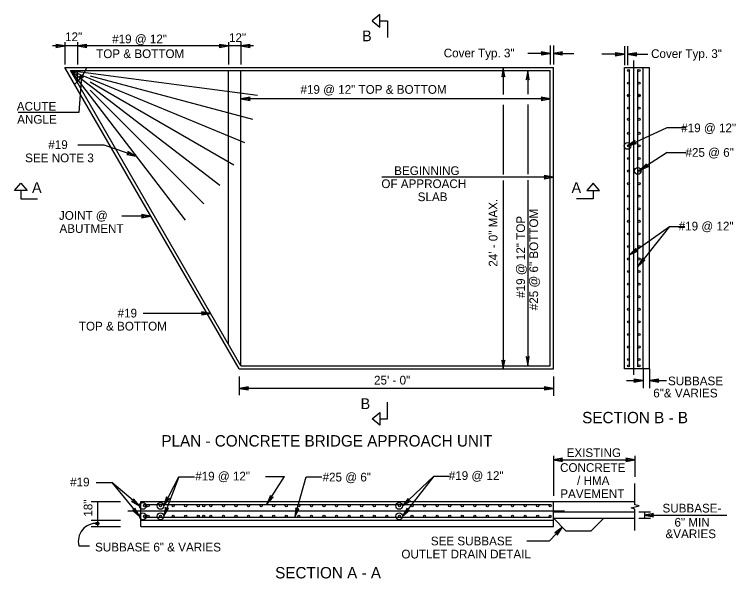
# Model space of a CAD drawing. Extents: x 495810 to 497033, y 605421 to 605543.
# Drawn here: x 495883.5 to 495940.8, y 605420.5 to 605465.4 of the extents above; entities that cross this region are included whole.
import ezdxf

# ---------------------------------------------------------------- set-up
doc = ezdxf.new("R2010")
doc.units = 0
doc.layers.add('1', color=7, linetype='Continuous')
doc.layers.add('2', color=7, linetype='Continuous')

msp = doc.modelspace()

# ---------------------------------------------------------------- linework, layer by layer
at = {"layer": '1'}
for p, q in [((495932.72, 605436.743), (495932.72, 605461.763)), ((495887.47, 605461.204), (495926.327, 605461.204)), ((495931.97, 605437.204), (495931.97, 605461.204)), ((495931.97, 605461.204), (495933.97, 605461.204)), ((495933.47, 605437.204), (495933.47, 605461.204)), ((495933.97, 605437.204), (495933.97, 605461.204)), ((495887.903, 605460.954), (495926.077, 605460.954)), ((495932.387, 605437.371), (495932.387, 605461.037)), ((495933.053, 605437.371), (495933.053, 605461.037)), ((495901.327, 605437.204), (495926.327, 605437.204)), ((495901.471, 605437.454), (495926.077, 605437.454)), ((495893.503, 605426.661), (495932.817, 605426.661)), ((495893.709, 605426.411), (495926.16, 605426.411)), ((495932.502, 605426.145), (495933.143, 605426.313)), ((495932.817, 605426.05), (495932.502, 605426.145)), ((495933.143, 605426.313), (495932.817, 605426.397)), ((495892.478, 605425.911), (495927.207, 605425.911)), ((495926.327, 605425.828), (495932.817, 605425.828)), ((495893.503, 605425.161), (495926.327, 605425.161)), ((495893.709, 605425.411), (495926.16, 605425.411)), ((495926.327, 605425.328), (495932.817, 605425.328)), ((495893.503, 605424.661), (495926.327, 605424.661)), ((495927.327, 605424.328), (495929.327, 605424.328))]:
    msp.add_line(p, q, dxfattribs=at)
for points in [[(495912.512, 605465.419), (495911.904, 605464.915), (495912.512, 605464.411)], [(495887.47, 605462.908), (495886.735, 605463.034), (495886.924, 605462.908), (495886.735, 605462.782)], [(495887.47, 605462.908), (495886.735, 605463.034), (495886.924, 605462.908), (495886.735, 605462.782)], [(495888.47, 605462.908), (495889.205, 605462.782), (495889.016, 605462.908), (495889.205, 605463.034)], [(495888.47, 605462.908), (495889.205, 605462.782), (495889.016, 605462.908), (495889.205, 605463.034)], [(495900.471, 605462.908), (495899.736, 605463.034), (495899.925, 605462.908), (495899.736, 605462.782)], [(495901.471, 605462.908), (495902.206, 605462.782), (495902.017, 605462.908), (495902.206, 605463.034)], [(495926.077, 605462.317), (495925.342, 605462.443), (495925.531, 605462.317), (495925.342, 605462.191)], [(495926.327, 605462.317), (495927.062, 605462.191), (495926.873, 605462.317), (495927.062, 605462.443)], [(495931.97, 605462.246), (495931.235, 605462.372), (495931.424, 605462.246), (495931.235, 605462.12)], [(495932.22, 605462.246), (495932.955, 605462.12), (495932.766, 605462.246), (495932.955, 605462.372)], [(495922.339, 605461.174), (495922.214, 605460.439), (495922.339, 605460.628), (495922.465, 605460.439)], [(495924.286, 605460.954), (495924.16, 605460.219), (495924.286, 605460.408), (495924.412, 605460.219)], [(495901.471, 605458.703), (495902.206, 605458.577), (495902.017, 605458.703), (495902.206, 605458.829)], [(495926.077, 605458.703), (495925.342, 605458.829), (495925.531, 605458.703), (495925.342, 605458.577)], [(495932.22, 605454.954), (495932.94, 605455.146), (495932.716, 605455.182), (495932.835, 605455.375)], [(495893.13, 605454.143), (495892.475, 605454.5), (495892.613, 605454.32), (495892.394, 605454.262)], [(495933.196, 605453.013), (495933.881, 605453.306), (495933.654, 605453.309), (495933.744, 605453.518)], [(495926.327, 605452.474), (495925.592, 605452.6), (495925.781, 605452.474), (495925.592, 605452.348)], [(495883.451, 605451.405), (495883.955, 605451.993), (495884.459, 605451.405)], [(495930.005, 605451.405), (495929.501, 605451.993), (495928.997, 605451.405)], [(495894.305, 605449.366), (495893.57, 605449.492), (495893.759, 605449.366), (495893.57, 605449.24)], [(495932.387, 605446.283), (495933.058, 605446.608), (495932.831, 605446.6), (495932.912, 605446.813)], [(495933.052, 605445.36), (495933.605, 605445.86), (495933.389, 605445.789), (495933.407, 605446.015)], [(495899.063, 605441.625), (495898.328, 605441.751), (495898.517, 605441.625), (495898.328, 605441.5)], [(495924.286, 605437.454), (495924.412, 605438.189), (495924.286, 605438), (495924.16, 605438.189)], [(495922.339, 605437.174), (495922.465, 605437.909), (495922.339, 605437.72), (495922.214, 605437.909)], [(495933.47, 605436.278), (495932.735, 605436.404), (495932.924, 605436.278), (495932.735, 605436.152)], [(495933.97, 605436.278), (495934.705, 605436.152), (495934.516, 605436.278), (495934.705, 605436.404)], [(495901.327, 605435.658), (495902.062, 605435.532), (495901.873, 605435.658), (495902.062, 605435.784)], [(495926.327, 605435.658), (495925.592, 605435.784), (495925.781, 605435.658), (495925.592, 605435.532)], [(495912.512, 605432.736), (495911.904, 605433.24), (495912.512, 605433.743)], [(495926.327, 605429.973), (495927.062, 605429.847), (495926.873, 605429.973), (495927.062, 605430.099)], [(495932.817, 605429.973), (495932.082, 605430.099), (495932.271, 605429.973), (495932.082, 605429.847)], [(495893.401, 605426.311), (495892.921, 605426.882), (495892.984, 605426.664), (495892.758, 605426.689)], [(495895.34, 605426.311), (495895.786, 605426.909), (495895.588, 605426.798), (495895.561, 605427.023)], [(495903.534, 605426.44), (495904.031, 605426.995), (495903.824, 605426.902), (495903.818, 605427.129)], [(495914.328, 605426.311), (495914.949, 605426.723), (495914.726, 605426.686), (495914.777, 605426.907)], [(495893.401, 605425.482), (495893.033, 605426.131), (495893.055, 605425.905), (495892.838, 605425.971)], [(495895.34, 605425.482), (495895.716, 605426.126), (495895.532, 605425.993), (495895.48, 605426.214)], [(495905.768, 605425.411), (495906.086, 605426.086), (495905.914, 605425.938), (495905.843, 605426.153)], [(495914.328, 605425.482), (495914.881, 605425.982), (495914.665, 605425.911), (495914.683, 605426.138)], [(495933.566, 605425.578), (495934.301, 605425.452), (495934.112, 605425.578), (495934.301, 605425.704)], [(495927.041, 605424.614), (495926.446, 605424.164), (495926.667, 605424.216), (495926.63, 605423.992)]]:
    msp.add_lwpolyline(points, close=True, dxfattribs=at)
for points in [[(495912.512, 605464.915), (495913.142, 605464.915), (495913.142, 605463.592)], [(495883.955, 605451.405), (495883.955, 605450.754), (495885.298, 605450.754)], [(495929.501, 605451.405), (495929.501, 605450.754), (495928.157, 605450.754)], [(495912.512, 605433.24), (495913.142, 605433.24), (495913.142, 605434.562)]]:
    msp.add_lwpolyline(points, dxfattribs=at)
at = {"layer": '2'}
for p, q in [((495887.47, 605462.908), (495886.47, 605462.908)), ((495887.47, 605463.212), (495887.47, 605461.443)), ((495888.47, 605462.908), (495887.47, 605462.908)), ((495888.47, 605463.212), (495888.47, 605461.443)), ((495900.471, 605462.908), (495888.47, 605462.908)), ((495900.471, 605463.212), (495900.471, 605461.443)), ((495901.471, 605462.908), (495900.471, 605462.908)), ((495901.471, 605463.212), (495901.471, 605461.443)), ((495902.471, 605462.908), (495901.471, 605462.908)), ((495926.077, 605462.956), (495926.077, 605461.443)), ((495926.327, 605462.956), (495926.327, 605461.443)), ((495931.97, 605462.886), (495931.97, 605461.373)), ((495932.22, 605462.886), (495932.22, 605461.373)), ((495926.077, 605462.317), (495924.283, 605462.317)), ((495926.327, 605462.317), (495927.943, 605462.317)), ((495931.97, 605462.246), (495930.176, 605462.246)), ((495932.22, 605462.246), (495933.836, 605462.246)), ((495901.327, 605437.204), (495887.47, 605461.204)), ((495922.339, 605461.174), (495922.339, 605459.038)), ((495926.327, 605437.204), (495926.327, 605461.204)), ((495887.903, 605460.954), (495902.775, 605458.996)), ((495887.903, 605460.954), (495901.761, 605455.214)), ((495887.903, 605460.954), (495899.804, 605451.822)), ((495887.903, 605460.954), (495897.034, 605449.054)), ((495893.792, 605450.754), (495887.903, 605460.954)), ((495888.473, 605459.967), (495888.473, 605460.954)), ((495889.47, 605460.534), (495902.392, 605457.072)), ((495900.471, 605439.186), (495900.471, 605460.954)), ((495901.471, 605437.454), (495901.471, 605460.954)), ((495924.286, 605460.954), (495924.286, 605459.068)), ((495926.077, 605437.454), (495926.077, 605460.954)), ((495888.799, 605460.474), (495888.569, 605457.606)), ((495889.47, 605460.049), (495900.894, 605453.454)), ((495889.47, 605459.387), (495898.51, 605450.347)), ((495926.077, 605458.703), (495901.471, 605458.703)), ((495922.339, 605458.233), (495922.339, 605452.677)), ((495924.286, 605458.263), (495924.286, 605452.707)), ((495888.569, 605457.606), (495883.754, 605457.606)), ((495932.22, 605454.954), (495935.39, 605456.411)), ((495935.39, 605456.411), (495936.887, 605456.411)), ((495890.578, 605455.018), (495888.485, 605455.018)), ((495893.13, 605454.143), (495890.578, 605455.018)), ((495935.379, 605454.425), (495933.196, 605453.013)), ((495935.379, 605454.425), (495936.876, 605454.425)), ((495926.327, 605452.474), (495912.688, 605452.474)), ((495922.339, 605452.193), (495922.339, 605437.174)), ((495924.286, 605452.223), (495924.286, 605437.454)), ((495901.471, 605437.454), (495893.792, 605450.754)), ((495894.305, 605449.366), (495892.002, 605449.366)), ((495932.387, 605446.283), (495935.551, 605448.542)), ((495935.551, 605448.542), (495933.052, 605445.36)), ((495935.551, 605448.542), (495936.795, 605448.542)), ((495899.063, 605441.625), (495893.693, 605441.625)), ((495933.97, 605437.204), (495931.97, 605437.204)), ((495933.47, 605437.204), (495933.47, 605435.668)), ((495933.97, 605437.204), (495933.97, 605435.668)), ((495901.327, 605436.609), (495901.327, 605435.115)), ((495926.327, 605436.609), (495926.327, 605435.072)), ((495932.142, 605436.278), (495933.47, 605436.278)), ((495933.97, 605436.278), (495935.325, 605436.278)), ((495926.327, 605435.658), (495901.327, 605435.658)), ((495926.327, 605430.292), (495926.327, 605427.115)), ((495932.817, 605430.292), (495932.817, 605428.63)), ((495926.327, 605429.973), (495932.817, 605429.973)), ((495895.34, 605426.311), (495896.52, 605428.63)), ((495896.52, 605428.63), (495895.34, 605425.482)), ((495896.52, 605428.63), (495897.764, 605428.63)), ((495903.415, 605428.658), (495904.925, 605428.658)), ((495903.534, 605426.44), (495904.925, 605428.658)), ((495905.768, 605425.411), (495906.658, 605428.63)), ((495906.658, 605428.63), (495907.902, 605428.63)), ((495916.828, 605428.664), (495914.328, 605425.482)), ((495914.328, 605426.311), (495916.828, 605428.664)), ((495916.828, 605428.664), (495918.072, 605428.664)), ((495889.96, 605428.167), (495891.205, 605428.167)), ((495893.401, 605426.311), (495891.205, 605428.167)), ((495891.205, 605428.167), (495893.401, 605425.482)), ((495932.817, 605426.397), (495932.817, 605428.103)), ((495889.545, 605426.661), (495891.899, 605426.661)), ((495890.05, 605426.661), (495890.05, 605425.161)), ((495893.503, 605424.661), (495893.503, 605426.661)), ((495926.327, 605424.661), (495926.327, 605426.661)), ((495932.817, 605424.346), (495932.817, 605426.05)), ((495933.116, 605425.828), (495934.045, 605425.828)), ((495933.566, 605425.828), (495933.566, 605425.328)), ((495933.566, 605425.578), (495940.114, 605425.578)), ((495889.545, 605425.161), (495891.899, 605425.161)), ((495890.05, 605425.161), (495890.05, 605424.661)), ((495927.327, 605424.328), (495926.327, 605425.328)), ((495930.327, 605425.328), (495929.327, 605424.328)), ((495933.116, 605425.328), (495934.045, 605425.328)), ((495889.545, 605424.661), (495891.899, 605424.661)), ((495927.041, 605424.614), (495926.012, 605423.519)), ((495924.22, 605423.519), (495926.012, 605423.519)), ((495888.577, 605423.14), (495889.422, 605423.14))]:
    msp.add_line(p, q, dxfattribs=at)
for centre, radius in [((495888.799, 605460.474), 0.12), ((495932.303, 605460.954), 0.0834), ((495933.137, 605460.954), 0.0834), ((495932.303, 605459.954), 0.0834), ((495933.137, 605459.954), 0.0834), ((495932.303, 605458.996), 0.0834), ((495932.303, 605458.954), 0.0834), ((495933.137, 605458.996), 0.0834), ((495933.137, 605458.954), 0.0834), ((495932.303, 605457.954), 0.0834), ((495933.137, 605457.954), 0.0834), ((495932.303, 605457.072), 0.0834), ((495933.137, 605457.072), 0.0834), ((495932.303, 605455.954), 0.0834), ((495933.137, 605455.954), 0.0834), ((495932.22, 605454.954), 0.27), ((495932.303, 605454.954), 0.0834), ((495933.137, 605454.954), 0.0834), ((495932.303, 605453.954), 0.0834), ((495933.137, 605453.954), 0.0834), ((495933.042, 605452.968), 0.27), ((495932.303, 605452.954), 0.0834), ((495933.137, 605452.954), 0.0834), ((495932.303, 605451.954), 0.0834), ((495933.137, 605451.954), 0.0834), ((495932.303, 605450.954), 0.0834), ((495933.137, 605450.954), 0.0834), ((495932.303, 605449.954), 0.0834), ((495933.137, 605449.954), 0.0834), ((495932.303, 605448.954), 0.0834), ((495933.137, 605448.954), 0.0834), ((495932.303, 605447.954), 0.0834), ((495933.137, 605447.954), 0.0834), ((495932.303, 605446.954), 0.0834), ((495933.137, 605446.954), 0.0834), ((495932.303, 605445.954), 0.0834), ((495933.137, 605445.954), 0.0834), ((495932.303, 605444.954), 0.0834), ((495933.137, 605444.954), 0.0834), ((495932.303, 605443.954), 0.0834), ((495933.137, 605443.954), 0.0834), ((495932.303, 605442.954), 0.0834), ((495933.137, 605442.954), 0.0834), ((495932.303, 605441.954), 0.0834), ((495933.137, 605441.954), 0.0834), ((495932.303, 605440.954), 0.0834), ((495933.137, 605440.954), 0.0834), ((495932.303, 605439.954), 0.0834), ((495933.137, 605439.954), 0.0834), ((495932.303, 605438.954), 0.0834), ((495933.137, 605438.954), 0.0834), ((495932.303, 605437.954), 0.0834), ((495933.137, 605437.954), 0.0834), ((495932.303, 605437.454), 0.0834), ((495933.137, 605437.454), 0.0834), ((495893.671, 605426.311), 0.27), ((495893.792, 605426.328), 0.0834), ((495894.08, 605426.328), 0.0834), ((495895.07, 605426.311), 0.27), ((495895.077, 605426.328), 0.0834), ((495896.077, 605426.328), 0.0834), ((495897.077, 605426.328), 0.0834), ((495898.077, 605426.328), 0.0834), ((495898.51, 605426.328), 0.0834), ((495899.077, 605426.328), 0.0834), ((495900.077, 605426.328), 0.0834), ((495901.077, 605426.328), 0.0834), ((495902.077, 605426.328), 0.0834), ((495903.077, 605426.328), 0.0834), ((495904.077, 605426.328), 0.0834), ((495905.077, 605426.328), 0.0834), ((495906.077, 605426.328), 0.0834), ((495907.077, 605426.328), 0.0834), ((495908.077, 605426.328), 0.0834), ((495909.077, 605426.328), 0.0834), ((495910.077, 605426.328), 0.0834), ((495911.077, 605426.328), 0.0834), ((495912.077, 605426.328), 0.0834), ((495913.077, 605426.328), 0.0834), ((495914.058, 605426.311), 0.27), ((495914.077, 605426.328), 0.0834), ((495915.077, 605426.328), 0.0834), ((495916.077, 605426.328), 0.0834), ((495917.077, 605426.328), 0.0834), ((495918.077, 605426.328), 0.0834), ((495919.077, 605426.328), 0.0834), ((495920.077, 605426.328), 0.0834), ((495921.077, 605426.328), 0.0834), ((495922.077, 605426.328), 0.0834), ((495923.077, 605426.328), 0.0834), ((495924.077, 605426.328), 0.0834), ((495925.077, 605426.328), 0.0834), ((495926.077, 605426.328), 0.0834), ((495893.671, 605425.482), 0.27), ((495893.792, 605425.495), 0.0834), ((495894.08, 605425.495), 0.0834), ((495895.07, 605425.482), 0.27), ((495895.077, 605425.495), 0.0834), ((495896.077, 605425.495), 0.0834), ((495897.077, 605425.495), 0.0834), ((495898.077, 605425.495), 0.0834), ((495898.51, 605425.495), 0.0834), ((495899.077, 605425.495), 0.0834), ((495900.077, 605425.495), 0.0834), ((495901.077, 605425.495), 0.0834), ((495902.077, 605425.495), 0.0834), ((495903.077, 605425.495), 0.0834), ((495904.077, 605425.495), 0.0834), ((495905.077, 605425.495), 0.0834), ((495906.077, 605425.495), 0.0834), ((495907.077, 605425.495), 0.0834), ((495908.077, 605425.495), 0.0834), ((495909.077, 605425.495), 0.0834), ((495910.077, 605425.495), 0.0834), ((495911.077, 605425.495), 0.0834), ((495912.077, 605425.495), 0.0834), ((495913.077, 605425.495), 0.0834), ((495914.058, 605425.482), 0.27), ((495914.077, 605425.495), 0.0834), ((495915.077, 605425.495), 0.0834), ((495916.077, 605425.495), 0.0834), ((495917.077, 605425.495), 0.0834), ((495918.077, 605425.495), 0.0834), ((495919.077, 605425.495), 0.0834), ((495920.077, 605425.495), 0.0834), ((495921.077, 605425.495), 0.0834), ((495922.077, 605425.495), 0.0834), ((495923.077, 605425.495), 0.0834), ((495924.077, 605425.495), 0.0834), ((495925.077, 605425.495), 0.0834), ((495926.077, 605425.495), 0.0834), ((495890.05, 605424.911), 0.114)]:
    msp.add_circle(centre, radius, dxfattribs=at)
for centre, radius, start, end in [((495885.739, 605462.693), 3.781, 311.51952, 336.58257), ((495889.948, 605423.498), 1.417, 85.86049, 194.64851)]:
    msp.add_arc(centre, radius, start, end, dxfattribs=at)

# ---------------------------------------------------------------- texts
at = {"layer": '1'}
for s, height, p in [('12" ', 0.6933, (495887.479, 605463.293)), ('12" ', 0.6933, (495900.519, 605463.224)), ('Cover Typ. 3" ', 0.69333, (495917.602, 605462)), ('Cover Typ. 3" ', 0.69333, (495934.097, 605461.951)), (' BEGINNING ', 0.69333, (495913.403, 605452.639)), ('A', 0.853, (495884.852, 605451.216)), ('OF APPROACH ', 0.69333, (495912.644, 605451.599)), ('A', 0.853, (495927.772, 605451.216)), ('SLAB', 0.6933, (495915.532, 605450.559)), (' 25\' - 0" ', 0.6933, (495911.801, 605435.968)), ('SUBBASE  ', 0.6933, (495935.443, 605435.905)), ('6"& VARIES', 0.6933, (495934.27, 605434.942)), (' B', 0.8533, (495910.677, 605434.016)), ('EXISTING', 0.6933, (495927.38, 605430.196)), ('CONCRETE', 0.6933, (495926.855, 605429.013)), ('#19 @ 12"', 0.6933, (495897.83, 605428.334)), ('#25 @ 6"', 0.6933, (495907.965, 605428.254)), (' #19 @ 12"', 0.6933, (495917.745, 605428.374)), ('#19', 0.6933, (495887.88, 605427.862)), ('/ HMA', 0.6933, (495928.211, 605427.973)), ('PAVEMENT', 0.6933, (495926.874, 605426.933)), ('SUBBASE- ', 0.6933, (495935.006, 605425.784)), ('6" MIN', 0.6933, (495935.958, 605424.661)), ('&VARIES', 0.6933, (495935.246, 605423.743)), ('SEE SUBBASE', 0.69333, (495916.574, 605423.168)), ('SUBBASE 6" & VARIES', 0.69333, (495889.866, 605422.684)), ('OUTLET DRAIN DETAIL', 0.69333, (495914.235, 605422.128))]:
    msp.add_text(s, height=height, dxfattribs=at).set_placement(p)
msp.add_text('B', height=0.853, rotation=360, dxfattribs=at).set_placement((495911.109, 605463.284))
at = {"layer": '2'}
for s, height, p in [(' #19 @ 12"', 0.6933, (495890.966, 605463.122)), ('TOP & BOTTOM', 0.69333, (495889.954, 605461.943)), ('#19 @ 12" TOP & BOTTOM', 0.69333, (495906.206, 605459.102)), ('ACUTE', 0.6933, (495883.639, 605457.761)), ('ANGLE', 0.6933, (495883.669, 605456.721)), (' #19 @ 12"', 0.6933, (495936.238, 605456.045)), (' #19 ', 0.6933, (495885.888, 605454.709)), (' #25 @ 6"', 0.6933, (495936.575, 605454.089)), ('SEE NOTE 3', 0.6933, (495884.305, 605453.654)), ('JOINT @ ', 0.6933, (495886.992, 605449.073)), ('ABUTMENT', 0.6933, (495887.033, 605448.033)), (' #19 @ 12"', 0.6933, (495936.036, 605448.226)), ('#19 ', 0.6933, (495891.657, 605441.305)), ('TOP & BOTTOM', 0.69333, (495888.575, 605440.265)), ('SECTION B - B', 0.90667, (495928.616, 605432.884)), ('PLAN - CONCRETE BRIDGE APPROACH UNIT', 0.90667, (495895.143, 605431.032)), ('SECTION A - A', 0.90667, (495904.192, 605420.538))]:
    msp.add_text(s, height=height, dxfattribs=at).set_placement(p)
for s, height, p in [('24\' - 0" MAX.', 0.69333, (495921.88, 605445.342)), ('#25 @ 6" BOTTOM', 0.69333, (495925.11, 605441.879)), (' #19 @ 12" TOP', 0.69333, (495924.07, 605442.605)), ('18"', 0.6933, (495889.656, 605425.452))]:
    msp.add_text(s, height=height, rotation=90, dxfattribs=at).set_placement(p)

doc.saveas('drawing.dxf')
